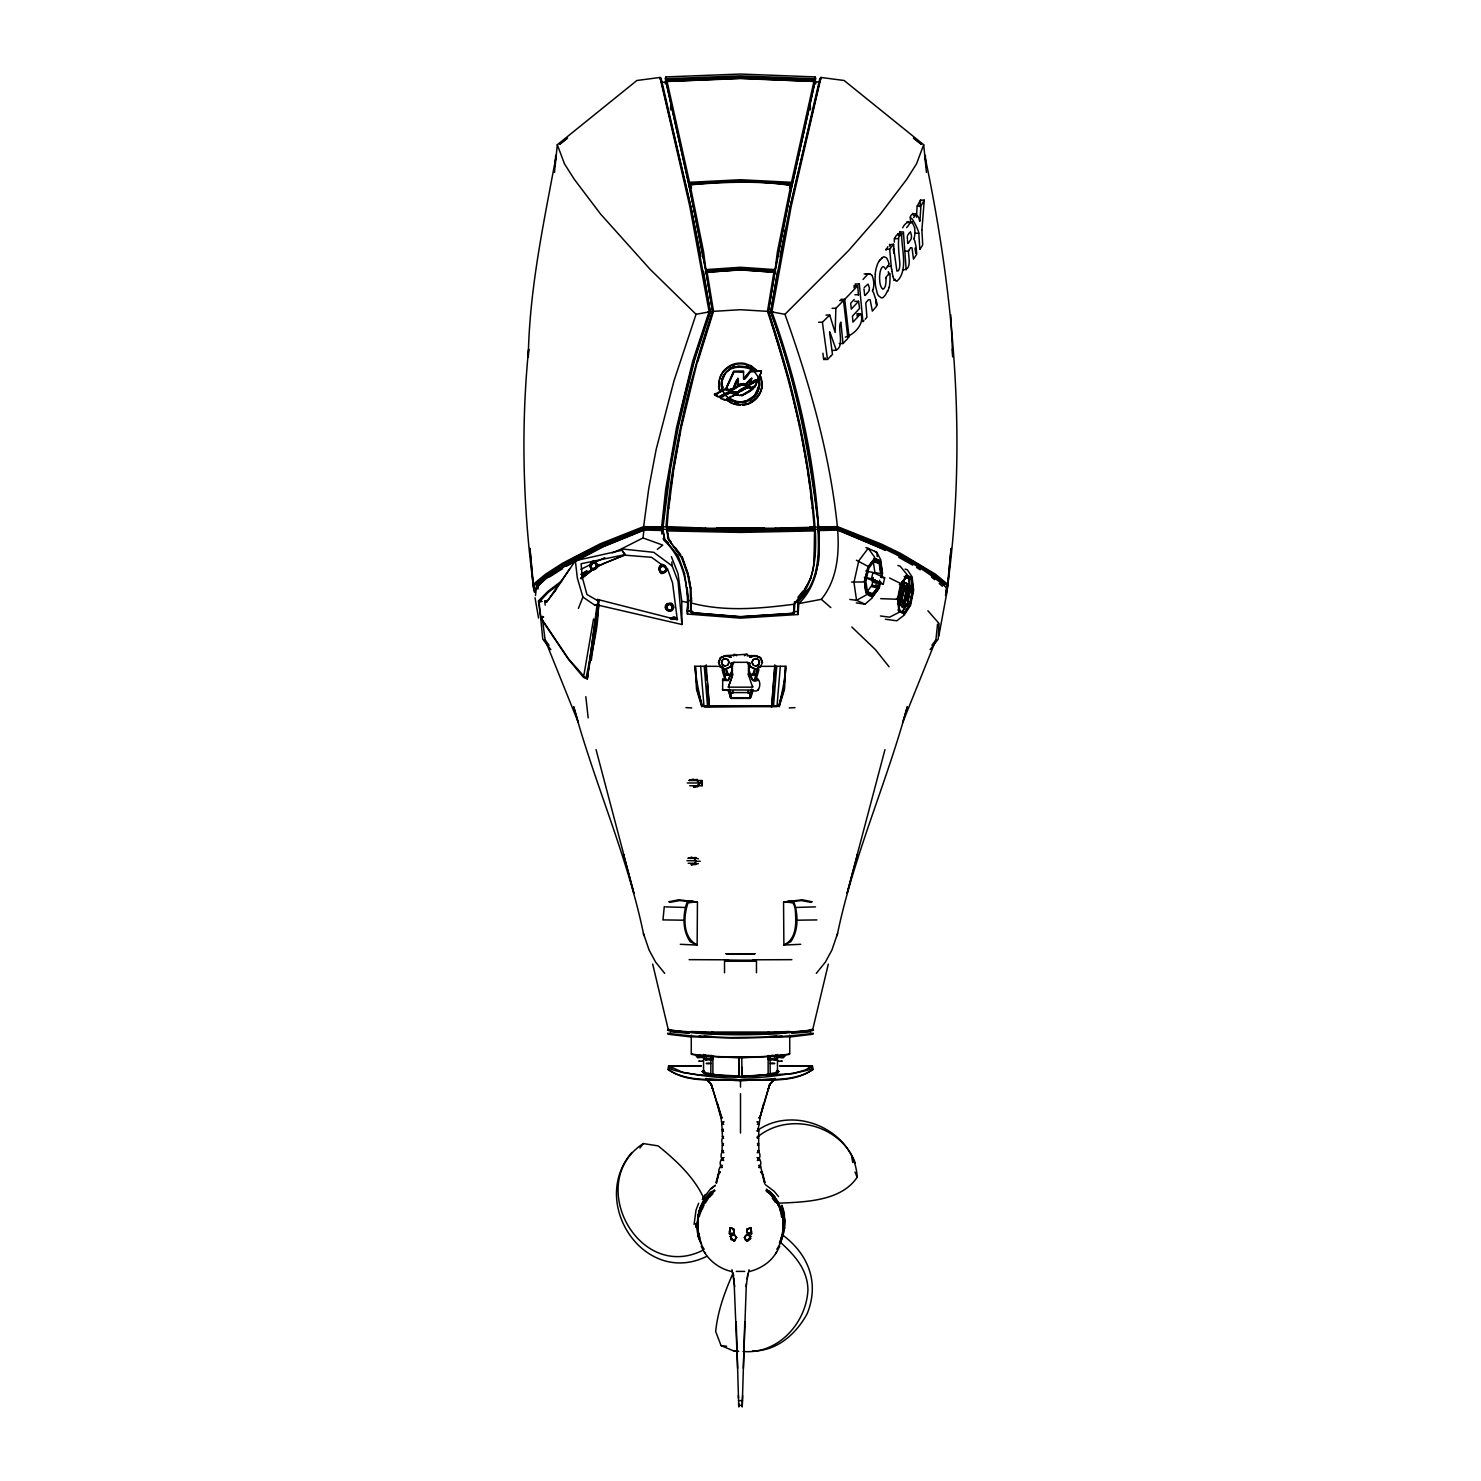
<?xml version="1.0" encoding="UTF-8"?>
<svg xmlns="http://www.w3.org/2000/svg" width="1481" height="1481" viewBox="0 0 1481 1481"><rect width="100%" height="100%" fill="white"/><g stroke="black" fill="none" stroke-linecap="round" stroke-linejoin="round"><path stroke-width="1.5" d="M663.284 524.052L662.97 530.864L664.839 539.325L678.168 555.949L684.518 573.314M748.479 675.725L748.701 662.785M751.737 688.98L749.941 692.59L749.904 698.403L731.114 698.403L728.004 690.479M750.96 691.812L749.904 698.403M691.59 597.898L690.683 612.116L690.35 589.419L687.684 574.795L681.519 557.448L667.746 538.418L667.153 528.698L740.5 530.235L814.698 528.661L814.254 560.947M741.648 1067.227L742.111 1076.465L793.279 1073.595L805.516 1069.93L812.421 1065.783L812.958 1069.43C792.391 1084.24 764.326 1078.575 740.5 1080.649C716.674 1078.575 688.609 1084.24 668.042 1069.43L668.597 1065.783L701.198 1065.709M742 1075.465L742.037 1071.041M748.497 666.58L748.516 662.599M742.037 1071.078L741.722 1057.582L762.086 1056.712M814.698 528.661L814.698 530.883C814.087 550.654 816.957 572.388 804.461 589.327M723.283 1144.072C721.247 1144.387 721.34 1136.89 723.357 1138.223M817.901 524.015C820.548 551.395 820.326 582.829 798.814 603.582L798.074 614.504L740.5 618.132L687.351 614.06C688.795 587.92 684.259 558.948 664.117 540.509C663.544 525.625 662.544 526.588 645.383 528.736M726.208 679.205L722.709 679.205L722.672 680.186L728.374 680.316L732.484 670.264M748.664 675.577L752.663 687.165L728.337 687.165L732.521 675.725L731.281 663.192M815.716 83.843L814.957 76.901L740.5 74.05L666.043 76.901L665.284 83.843M839.227 343.518L843.004 343.518L847.91 338.353L843.504 300.55L835.876 308.307L835.136 332.503L829.73 315.064L825.954 315.064M598.009 566.001C589.216 549.877 586.717 580.904 598.009 566.001L625.408 554.542L621.853 550.284L575.35 560.725L577.312 577.886L582.903 597.065L578.423 608.395M903.206 591.548L904.854 586.198L906.168 585.736L906.946 590.178L904.854 600.305L902.577 603.193L901.799 598.768L903.299 591.548M819.845 79.863L820.955 77.456L844.114 80.492L923.681 144.731L926.44 172.388M901.522 601.434L903.595 602.397L904.65 600.12L906.761 590.141L905.743 585.791M906.113 593.011L906.687 587.402L905.669 586.124M645.716 528.032L645.827 529.476L603.6 546.6L566.316 566.242M670.56 109.798L670.671 105.595M744.776 1321.959L742.203 1406.95L742.61 1395.602M757.661 1137.019L758.642 1136.76L758.827 1130.836L757.809 1131.095M723.08 1151.089L722.062 1150.83L722.247 1145.035L723.246 1145.294M743.369 1368.333L746.331 1283.749M814.92 78.53L814.957 76.901L815.087 83.325L815.476 81.825L820.233 82.103M820.9 79.085L820.955 77.456L791.206 206.322L771.897 311.751C796.685 379.932 814.513 458.684 818.512 526.718C809.829 454.167 796.149 381.043 770.675 312.047L785.411 229.425M732.355 669.208L728.208 680.538L722.524 680.371M748.22 693.33L747.979 690.627M766.658 1190.761C780.746 1201.461 786.929 1220.973 781.561 1237.82M748.664 668.653L749.923 663.007M886.027 278.206L886.045 278.076A11.441 4.462 85.4 0 0 886.008 278.983L886.027 279.428A13.699 5.239 85.5 0 1 886.008 280.835A14.44 5.591 85.3 0 1 885.471 285.555A7.886 3.073 85 0 1 884.86 287.166A10.811 4.239 84.9 0 1 884.176 288.203L883.935 288.443A6.276 2.444 84.9 0 1 882.954 288.739M708.122 1197.814L708.214 1195.796L705.956 1199.962M748.479 668.838L749.738 663.192M761.937 381.598C763.622 393.113 754.255 404.294 742.74 405.109M794.112 605.636L794.26 612.764L794.816 603.711C814.772 584.236 816.66 556.264 815.309 529.976L740.5 531.531L666.598 529.994L669.412 540.75L682.13 557.782L688.258 574.795L690.961 589.512L691.294 612.764L740.5 616.837L793.631 613.393L794.112 604.229L804.424 590.104L811.273 577.405M555.097 166.594L557.319 144.731L636.886 80.492L660.045 77.456L661.137 78.4L690.905 206.914L710.325 312.047L694.496 360.198L678.446 426.232L670.486 468.662L663.155 525.959L661.563 527.717L644.179 527.329C605.507 542.324 565.649 557.671 533.993 585.291L535.141 592.585M597.472 599.416L677.335 619.817L672.522 582.736L667.524 568.852L651.529 557.3L624.797 555.171L621.428 548.914L642.995 537.936L644.05 529.05L662.581 529.457M721.728 384.542L721.839 381.876M749.886 400.166L756.772 393.576L759.253 383.764M798.074 614.504L798.203 601.434L808.367 589.031M784.819 1228.434L784.319 1212.902L782.042 1205.423M597.565 599.472C600.601 626.148 590.234 652.603 587.309 678.964L583.458 677.317L568.482 659.36L540.676 618.114L538.473 600.916L547.989 591.308L562.151 580.571M668.394 610.857C660.082 607.821 672.041 597.713 673.688 607.136C672.726 615.652 660.619 608.635 667.339 603.47M670.523 610.857L673.633 607.303L671.578 603.47M719.063 381.598L719.063 386.708M762.049 383.764C762.437 392.928 755.865 401.592 747.127 404.165M691.831 900.966L695.385 901.873L687.962 902.947C683.407 916.35 682.334 937.417 697.144 945.063L697.44 902.133L678.89 899.763L668.746 901.799M721.321 384.301L721.432 381.839M759.549 386.226L759.66 383.764M921.941 229.648L924.255 200.157L920.479 200.157L920.053 206.822M785.171 678.057L784.486 689.313L779.173 706.789C781.116 694.293 785.726 680.205 785.115 666.58M694.071 1224.472L696.033 1210.088L698.643 1203.238M757.883 1129.892L759.253 1123.894L757.976 1124.19M913.833 238.478L913.888 239.589M554.56 172.388L555.69 155.301M784.763 680.649L785.67 668.172M916.443 217.207L917.109 206.137L920.886 206.137L919.96 220.891M597.176 603.952L587.309 678.964M776.933 1056.508L782.746 1056.138L777.284 1056.138M797.648 610.209L798.296 601.342L794.334 601.971M771.545 707.363L774.822 664.839M774.915 666.246L771.749 706.567M772.675 700.457L773.785 686.055M774.267 679.816L775.266 666.857M786.096 666.08L783.597 689.202L778.562 706.011L704.956 706.733L702.438 706.011L697.403 689.202L694.589 666.024M599.102 604.637L591.271 660.359M776.766 666.209L773.471 706.344M776.988 706.548L780.32 666.246M723.413 1158.105C719.84 1160.382 720.599 1149.571 723.857 1152.681M948.062 583.144L951.098 548.322L947.007 590.345C967.13 446.207 955.06 299.255 925.144 157.43M749.016 1269.772L747.183 1278.881M595.269 605.488L582.903 597.065M729.43 1233.858L730.04 1227.619L729.43 1233.858C740 1235.635 728.745 1224.509 732.021 1228.527L730.04 1227.619M662.951 920.127L664.284 906.557M749.497 1233.469L747.276 1233.025L746.905 1229.304L750.96 1227.619L751.57 1233.858L747.313 1232.951L746.85 1229.378L750.96 1227.619M668.672 508.779L673.633 470.069L681.223 427.824L697.644 360.327L712.657 311.825L706.159 272.282L740.5 269.69L774.841 272.282L768.435 311.399C791.946 381.08 809.107 453.13 814.957 526.57L814.032 527.847L740.5 529.402L666.987 527.847L666.876 524.311M729.43 1231.822L730.226 1227.73M668.597 507.465L666.987 527.847L666.783 525.237M837.117 935.64C853.075 857.166 886.416 783.782 907.316 706.715L902.577 722.784L935.899 639.977L937.547 624.112M751.57 1233.858L750.867 1227.73L746.85 1229.378M661.489 82.64L691.534 210.043L700.902 256.361M662.488 526.718L662.562 526.181C669.967 453.205 684.833 380.654 710.195 311.732L703.512 271.264M665.469 82.288L660.767 82.103M669.079 503.17L670.041 494.561M875.382 274.318L875.16 276.706A17.328 7.09 85.3 0 0 875.086 279.965L875.16 281.723A22.196 9.071 85.3 0 0 875.734 287.092L877.307 293.46A10.071 3.999 84.9 0 0 878.437 295.7L881.084 297.718A19.956 7.868 84.2 0 0 882.787 297.662M535.493 595.51L536.437 587.365C565.761 558.43 606.655 544.638 644.05 529.05M684.518 573.295L688.35 600.36L687.073 611.098L693.034 611.709M534.178 591.882L533.049 584.551L545.6 574.147L562.521 563.261L599.972 543.916L643.643 526.607L648.771 488.415L656.12 449.65L674.04 380.617L696.051 314.305L710.195 311.732M593.548 618.965L583.977 674.725M746.239 1286.6L747.775 1273.512M748.312 1239.634C754.236 1230.433 745.739 1247.224 744.517 1237.431C745.906 1232.266 754.366 1236.246 748.479 1239.782M687.351 614.06L688.35 600.379L687.184 587.976M813.421 1030.147L808.33 1032.016L791.78 1033.331M813.421 1033.275C766.751 1039.421 714.249 1039.421 667.579 1033.275M759.198 386.43A18.938 18.179 1.6 0 0 758.883 380.784L760.382 376.155L761.937 382.376M722.413 1165.51C718.637 1167.694 720.118 1156.772 723.191 1160.067M537.918 589.123L539.028 581.385M761.197 372.471L761.364 371.046L756.865 371.046M813.18 1029.887C766.658 1036.367 714.342 1036.367 667.82 1029.887M670.763 488.101L673.244 470.939M818.512 526.718L818.438 526.181C811.014 453.205 796.204 380.654 770.805 311.732L777.488 271.264M757.494 1122.431L759.346 1122.691L760.197 1116.952L759.068 1117.766M947.248 590.53L938.769 636.312M722.08 1167.454L721.006 1166.917L722.08 1167.454C719.137 1164.103 717.359 1175.211 720.099 1172.619M663.155 525.959L661.563 527.717L665.71 489.063L676.576 427.417L692.645 361.383L709.103 311.751L689.794 206.322L660.045 77.456L660.1 79.085M733.114 395.834L726.819 399.5L731.725 402.647M946.822 591.882L947.951 584.551L935.4 574.147L900.522 553.376L881.047 543.916L837.376 526.607L819.715 527.125M791.002 184.496L791.428 188.068L774.544 274.041L777.377 252.011L790.854 185.144C759.068 180.423 722.21 181.126 689.054 184.884L706.4 273.707M945.859 592.585L947.007 585.291C915.351 557.671 875.493 542.324 836.821 527.329L819.437 527.717L817.845 525.959M673.559 468.792L680.334 430.582M789.706 186.699L791.706 186.884L815.031 81.474L740.5 78.178L665.969 81.474L689.294 186.884L691.294 186.699M799.833 426.38L789.003 380.339L768.361 311.825L774.841 272.282L740.5 269.931L706.159 272.282M719.063 382.376C719.47 372.323 728.393 364.011 738.241 363.178A21.53 20.623 0 0 1 744.98 363.511L751.274 365.844L756.81 370.306M759.142 385.634L754.421 395.797L746.276 400.87A18.79 18.179 1 0 1 740.481 401.777A18.79 18.161 -0.8 0 1 734.706 400.87L729.17 398.167L730.096 397.63M721.432 382.376L722.265 378.081M759.235 388.115L759.549 385.689M697.607 1219.159L698.366 1214.698M945.507 595.51L946.766 587.957C915.314 560.151 875.567 544.286 836.969 529.05L818.567 529.439M721.839 382.672L722.154 380.006M836.969 529.05L837.654 530.087C839.449 554.005 837.098 580.089 821.326 599.324L798.814 603.582L798.203 601.453C819.234 583.31 819.178 554.135 817.956 528.624L835.617 528.736M560.17 583.218L548.026 592.585L539.065 602.212L540.843 617.651L568.5 658.86L585.847 678.317C592.196 652.695 593.215 625.223 599.472 600.101M773.934 271.967L767.491 311.343C788.855 375.471 805.831 441.357 812.329 508.779M555.875 157.43C543.62 223.427 529.346 289.536 528.291 356.94L528.643 349.072C520.664 429.36 523.089 510.464 533.993 590.345L529.92 548.322L532.938 583.144M780.098 256.361L790.114 206.914L819.863 78.4M898.004 604.452L902.799 606.321L907.279 584.569L902.447 581.589L898.134 601.49M755.458 679.983L758.031 667.005M899.282 602.193L902.54 602.73L902.04 598.805L904.965 586.124M906.631 590.123L905.391 596.158M898.264 599.139L901.355 584.106M904.743 605.766C893.765 607.08 904.817 589.012 904.113 582.625C915.147 582.57 904.835 604.859 902.799 606.321M903.521 591.678L905.039 586.624L906.761 587.494L903.429 586.865M905.539 600.953L908.871 584.828L902.447 581.589M897.819 609.95L904.354 612.745L909.741 604.544L912.629 590.53M596.843 566.168C584.329 577.146 595.732 551.247 596.065 567.945M668.227 610.116L666.58 606.414L669.449 604.304M905.502 596.232L903.632 602.693L899.208 602.508M899.004 610.672L902.133 612.264L907.483 604.1L910.352 590.197L909.056 578.682L905.928 577.09M903.891 613.652L909.575 605.007L912.481 590.549L911.185 579.034L906.594 576.553L901.189 584.754L899.374 584.514M903.317 613.56L904.465 613.745L910.13 605.1L913.185 590.345L911.796 578.127L905.687 575.406M659.86 568.926C660.415 563.669 668.597 567.297 665.062 571.24M668.82 604.452C674.503 603.285 672.467 613.078 667.69 609.783M691.294 612.764L691.775 610.875M791.706 186.884L815.031 81.474L740.5 78.549L665.969 81.474L688.795 183.7L740.5 181.052L792.205 183.7L791.483 182.311L814.032 81.066M590.845 565.612L592.604 563.187L595.584 563.483M666.469 607.062L667.228 605.359M672.467 607.617L671.689 609.357M871.902 586.717L878.936 587.994L872.531 596.547L866.404 593.881L864.626 581.626L867.903 566.908L874.882 558.207M879.621 580.219L878.196 586.68L872.55 594.196L867.477 591.9L865.811 581.052L868.81 568.241L874.438 560.725L879.51 563.021L881.065 573.758L874.864 572.444L873.327 561.873L879.177 563.206L880.695 573.776M872.92 572.499L884.675 577.794L883.268 584.069L871.513 578.775L872.92 572.499L865.793 570.963M883.268 584.069L872.328 581.774L873.253 577.59M875.882 585.143L876.845 580.83M872.975 580.904L872.031 585.143L866.496 592.53C873.623 597.491 877.752 587.827 878.825 582.255M878.622 587.92L880.343 581.681M880.954 577.405L882.232 573.258L880.455 561.003M868.384 566.871C867.163 575.387 859.184 594.288 872.716 596.824L879.214 588.161L880.64 581.774M874.493 582.755L875.215 579.626M881.584 577.516L882.546 573.258L880.751 560.836L873.994 558.281M875.29 545.693L835.303 528.661M681.167 426.38L686.203 404.257M789.484 210.043L819.511 82.64M812.828 1029.128L828.305 964.131M815.827 78.03L815.346 80.085L740.5 77.179L665.654 80.085L665.173 78.03M699.384 1216.234L701.031 1209.181M700.532 1212.791L701.346 1209.292M783.06 1236.024L784.986 1220.64L781.801 1205.515M815.05 576.498L818.715 560.873L818.937 527.069L810.237 527.236M587.55 675.799L587.772 672.633M686.703 402.054L691.997 380.339M718.581 1173.933L716.323 1183.208L718.803 1173.822M889.137 287.295L887.73 291.479M884.972 749.59L857.203 854.667M760.068 1117.47L767.658 1091.053M760.271 1116.248L763.456 1103.974M759.975 1117.229L769.768 1084.425L774.6 1079.094M668.375 1029.128L668.172 1029.906C715.73 1035.034 765.103 1035.052 812.643 1030.054L812.44 1029.276M716.101 1182.19L718.618 1172.896M722.154 380.802L725.32 373.175M668.56 1029.276L674.392 1031.609L687.758 1032.461M759.235 387.578L757.087 393.502L750.071 399.685M757.772 667.82L754.255 680.279M755.273 679.538L758.05 669.634M756.088 679.742L758.92 669.634M719.396 380.247C721.266 371.453 729.374 364.752 738.241 363.974A21.53 20.623 0 0 1 744.98 364.307L751.274 366.622L756.772 371.009M752.274 690.053L750.034 697.718L745.924 697.736L730.985 697.718L728.726 690.053M752.996 690.479L750.923 697.625M753.996 674.17L755.217 669.93M752.644 675.317L754.366 669.505M696.755 688.369L701.901 705.845L704.863 706.659L776.137 706.659L779.099 705.845L784.264 688.369M697.718 361.827L713.509 311.343L707.085 271.967M734.095 1229.304L733.724 1233.025L731.503 1233.469M667.024 569.315C658.249 552.95 655.75 584.31 667.024 569.315C665.413 577.09 654.435 570.37 660.73 565.335M698.736 1212.458L700.809 1206.015M774.304 1079.371L769.898 1084.148L767.75 1090.794L769.768 1084.425L774.822 1078.372L769.398 1084.925L774.285 1079.445M767.824 1090.497L770.009 1083.851L775.192 1078.557M751.645 377.914L749.719 383.338M781.079 1238.838L782.412 1234.839C808.108 1253.889 819.845 1282.379 807.182 1313.684C796.204 1334.011 776.747 1351.209 752.57 1351.024M782.412 1234.839L780.043 1241.93C794.223 1254.833 807.719 1269.328 807.923 1290.007C806.275 1323.329 777.692 1354.634 743.018 1351.468M837.58 933.437L831.933 950.006L825.417 962.058L816.29 973.369M745.48 384.69C743.203 382.95 739.389 385.338 738.149 385.06C740.259 364.937 727.356 404.443 738.001 379.895M749.571 383.653L751.756 378.692M923.681 144.731L916.535 163.836L906.742 179.294L880.325 214.171L848.594 250.585L784.949 314.305L770.805 311.732M751.126 693.886L752.515 690.053M721.95 1117.766L717.563 1103.974L720.71 1116.1M761.419 371.083L750.423 371.879M734.039 387.874L729.948 389.688A7.775 7.775 0 0 1 729.318 389.707L727.782 389.299M542.194 616.263L540.861 619.78L542.787 639.144L550.858 649.641M542.546 619.928L545.101 639.977L578.423 722.784L573.702 706.715C594.547 783.801 628 857.166 643.883 935.64M753.403 664.839L752.126 662.414L753.126 659.823L755.643 658.693L758.235 659.693C761.123 661.322 756.476 668.579 759.623 662.211L758.42 659.508L755.643 658.434L752.94 659.637L751.885 662.414L753.089 665.117L755.847 666.172L758.55 664.969M747.313 1232.951L751.459 1233.766M761.308 372.305L757.883 379.08M758.716 389.447L754.421 396.575L748.294 400.573A19.197 18.364 -0.6 0 1 742.499 402.054L738.482 402.054A19.197 18.346 0.8 0 1 732.688 400.555L727.652 397.426M722.654 378.988C727.763 362.993 745.591 366.381 756.735 371.231M743.925 379.173C759.92 356.847 742.87 385.578 743.666 377.933M757.624 391.854L758.328 390.095M744.48 655.75L744.869 654.769M722.265 378.618L723.894 374.563M737.057 379.765L733.447 387.744M779.413 1243.022L780.857 1239.56M731.207 657.12L725.246 655.824L720.469 657.768L718.526 662.488L720.469 657.583L725.19 655.639L746.942 654.269L748.164 655.639L747.183 655.935M748.164 655.639L755.81 655.639L760.531 657.583L762.493 662.303L760.401 667.079L755.81 669.153L751.089 667.209L747.072 662.322L733.947 662.303L729.911 667.024M755.717 385.375L757.624 380.025L755.143 386.652M755.736 384.616L753.144 386.967M671.874 1065.709L671.652 1068.727M757.587 380.765L755.254 381.728M751.274 383.283L748.608 384.56A5.794 5.535 -0.4 0 1 747.516 384.838L745.739 384.819L751.626 378.655M702.438 1205.849L703.864 1202.516M904.558 600.138L903.317 602.36M734.632 1076.428L738.889 1076.465L739 1075.428M702.05 1209.718L704.178 1204.775M779.987 1243.207L782.801 1235.932M733.169 1272.975C724.801 1291.617 717.674 1311.092 715.675 1331.567L721.062 1345.581L734.354 1351.227L738.686 1351.338M665.728 570.092C664.58 574.295 657.971 571.388 660.23 567.741A3.018 2.981 -17.9 0 1 661.6 566.427L663.488 566.297M761.16 372.694L758.013 379.691M751.904 381.82L749.442 384.079L752.737 381.45M725.153 666.172L722.45 664.969L721.395 662.211L722.598 659.508L725.357 658.434L728.06 659.637L729.115 662.414L727.912 665.117L725.172 665.932L722.635 664.802L721.636 662.211L722.765 659.693L725.357 658.693L727.874 659.823L728.874 662.414L727.745 664.95M908.76 250.474L910.741 247.549L912.037 247.938L913.481 259.138L916.72 254.214L916.221 248.105M748.794 1271.642C760.068 1269.069 771.027 1262.256 776.599 1251.889M727.319 389.244L726.116 388.133L733.632 371.157L743.499 371.028L743.61 378.562M813.476 526.792C816.105 524.07 813.81 530.124 810.07 526.884M919.738 221.354C919.146 215.708 913.018 209.617 910.019 217.429M872.79 289.813L872.642 290.109A3.203 1.296 85.3 0 0 872.494 290.461L872.624 291.683M666.987 81.066L689.517 182.311L689.294 186.884M689.998 184.496L703.623 252.011L706.474 274.041M744.443 1237.468L746.72 1234.58L750.848 1236.246M722.987 376.803L726.245 371.99L731.114 368.177M756.772 1130.929C794.279 1103.604 855.055 1130.54 857.166 1177.228C841.245 1201.258 805.238 1201.98 778.876 1203.183L771.268 1193.168L766.362 1189.132M746.239 1235.654L746.794 1234.654M775.822 1253.592L779.746 1246.243M920.479 200.157L917.276 205.859M924.255 200.157L921.238 205.526M726.245 388.596L727.319 388.466M666.08 78.53L666.043 76.901L665.913 83.325L665.524 81.825M691.183 864.774L694.404 863.941L695.922 861.387L694.793 858.795L691.442 857.314L688.091 858.128M695.811 864.552L691.331 864.626L694.496 863.793L695.922 861.387L700.272 861.239M699.791 1238.505C695.515 1225.602 697.218 1210.995 704.308 1199.388C694.904 1177.858 676.243 1160.456 658.082 1145.868L643.272 1143.573C584.847 1181.486 637.848 1282.157 702.216 1250.593M553.987 592.252L575.35 560.725M631.869 1152.477C588.383 1202.757 644.513 1287.156 706.752 1256.351M922.7 244.92L921.904 230.092M922.145 245.809L919.942 249.363M732.299 662.785L732.355 675.577L728.337 687.165M916.461 213.338L913.74 217.503M907.52 235.516L909.056 233.35A42.116 13.755 88.6 0 1 909.408 232.739L910.334 232.128M703.142 1197.759L705.271 1194.482M702.309 1199.517L710.602 1188.799L715.286 1185.281M704.863 1201.017L710.288 1193.816M705.16 1203.257L708.103 1198.758M901.133 584.81L906.483 576.646L911.185 579.034L909.056 578.682M902.114 607.617L904.391 604.155M901.966 612.023L907.261 603.97L910.093 590.216L908.816 578.83L904.15 576.479M909.593 241.31L910.315 240.218A11.533 3.943 85.8 0 0 911.481 237.997M909.427 241.588L908.223 243.328M732.521 1239.782C727.227 1230.563 733.447 1244.818 735.354 1239.19M736.557 1237.468L735.594 1236.709L736.557 1237.468L734.15 1241.059L736.575 1237.376L734.28 1234.58L734.817 1235.598L734.206 1234.58L730.152 1236.246M694.404 863.941L698.384 863.682M741.296 395.705C741.463 395.908 752.255 390.854 753.588 387.929M888.063 265.969L885.879 268.801A6.202 2.407 85.4 0 1 885.453 269.209L885.434 269.172M902.41 269.783C912.389 270.412 908.39 257.49 908.501 251.159A5.387 1.796 86.9 0 1 908.76 250.511M902.707 227.778C905.502 221.15 914.295 219.299 906.594 227.63M900.004 231.48C897.042 241.551 899.134 252.973 899.837 264.044A6.387 2.277 86.1 0 1 899.8 265.728L899.763 266.117A7.757 2.814 85.6 0 1 896.801 270.893M897.245 280.612L898.023 280.057A29.935 11.033 84.2 0 0 899.06 279.02C907.816 266.821 901.207 248.049 901.744 233.628C897.319 232.276 893.358 238.163 894.413 242.106M901.744 233.628L899.856 236.127M753.533 388.688L752.441 388.633M874.66 558.411L868.218 567.112L864.293 581.57M871.865 596.436L878.77 587.827M880.455 259.823L881.639 258.36M931.919 645.253L935.899 639.977M569.519 569.167L546.47 602.304L555.782 590.03M639.922 1147.997L643.272 1143.573M904.039 581.848L899.263 604.007L904.373 606.599M904.41 582.237L902.17 581.977M930.142 649.641L938.214 639.144L939.047 623.464L927.884 610.746M894.006 250.03L893.58 244.254L889.322 244.865M893.58 244.254L889.674 249.16L891.506 269.357M688.961 780.339L692.904 779.302L697.162 780.394L699.569 783.264L697.329 786.078L699.569 783.264L702.42 783.245M887.86 246.716L885.99 250.252M864.238 287.499L868.051 284.093L869.421 287.888A7.442 3.073 85.2 0 1 869.199 289.573M535.807 588.494L545.952 578.256L562.873 567.39L600.194 547.674L643.365 530.013L662.359 530.494M797.907 597.232L803.146 590.9M866.811 293.571L865.219 295.422M866.922 293.423L867.959 292.201A11.774 4.961 84 0 0 869.366 289.924M755.995 395.112L750.071 400.222L738.482 402.591M733.947 662.322L729.911 667.209L725.19 669.153L720.469 667.209L718.526 662.303M874.734 308.363L876.585 306.197L875.863 300.31M874.216 308.974L872.346 311.121L870.162 299.773L868.569 299.588L866.144 302.365A5.535 2.314 85.2 0 0 865.774 303.142L866.94 317.267L865.2 319.23M766.751 1191.668L767.621 1190.65M594.899 569.407C605.507 562.65 583.495 558.596 591.734 569.5M543.323 616.688L541.065 619.243L543.323 616.725L540.676 618.114M867.088 274.948L868.421 273.855A14.384 5.924 86.2 0 1 869.699 273.929L869.958 274.022M866.533 275.559L863.034 279.446M750.349 379.173L745.646 384.005M750.349 379.951L746.091 384.727L744.388 384.412M863.941 320.637L862.923 321.766L859.276 283.574M743.925 378.396L750.423 371.046M860.368 314.12L852.963 322.118L852.445 316.119L859.572 308.437L858.554 301.328L854.778 301.328M711.38 1193.242C698.31 1205.164 693.904 1225.139 700.754 1241.448M858.924 283.963L855.148 283.963M858.425 294.978L857.721 285.648L853.945 285.648M858.554 301.328L851.26 309.14L850.686 303.235L854.241 299.477M856.721 286.74L852.001 291.757M660.619 565.612L664.95 565.483L667.024 568.982M709.325 1197.444L712.99 1193.519M769.898 1084.148L774.582 1079.168M738.13 385.504L738.056 384.19M845.318 337.113C853.704 335.095 865.256 323.673 860.683 313.75L856.907 313.75M851.316 292.479L850.298 293.553M776.896 1070.485L779.006 1071.615L776.174 1072.429L777.803 1072.651L776.118 1073.595L766.566 1074.762M849.613 294.256L844.725 299.329L840.949 299.329M749.96 657.286L753.144 656.139M749.793 657.12L755.754 655.824L760.531 657.768L762.493 662.322M832.6 350.405C846.743 351.33 836.635 327.505 840.875 322.118L843.004 343.518M758.476 688.943L758.328 690.09M830.952 355.958L827.49 359.457L823.714 359.457L822.899 353.2M831.248 355.662L832.452 354.422L829.564 332.207M825.232 357.921L823.714 359.457M701.901 705.845L779.099 705.845M829.73 315.064L822.399 322.247L818.641 322.247M714.434 1074.762L704.882 1073.595L703.197 1072.651L704.9 1072.244L701.994 1071.615L703.771 1070.819M722.709 679.205L722.635 689.942L753.144 690.053M726.542 371.712L729.467 369.195M730.3 1236.246L734.206 1234.654M734.428 1076.354L712.509 1074.947L714.12 1074.577M545.008 601.638L546.285 600.527M856.259 602.897L865.052 604.155L872.42 597.732M812.958 1069.43C791.965 1083.426 764.4 1078.205 740.5 1080.13C716.6 1078.205 689.054 1083.426 668.042 1069.43M742.499 402.591L734.669 401.703L729.244 398.944L726.819 400.259L733.836 404.202L744.962 404.739M668.597 1065.783L682.982 1072.522L698.921 1074.854L738.019 1076.409L768.491 1074.947L741.592 1076.15M747.35 1241.356L750.923 1238.431M585.847 678.317L587.938 676.632M727.115 400.018L731.744 403.406M745.332 1236.654L744.443 1237.376L745.739 1239.245M581.089 578.904L593.066 569.445M581.959 578.071L592.344 569.907M595.806 567.186L599.268 564.465M581.866 574.832L587.013 570.814M580.459 578.219L585.643 574.165M889.433 273.189L886.712 276.429A6.183 2.388 85.4 0 0 885.916 277.799M904.447 614.948L896.783 620.798L885.397 619.243M692.034 1053.491L691.275 1054.065C723.598 1058.23 757.402 1058.23 789.725 1054.065L788.984 1053.491M692.368 1053.824L691.608 1054.398C723.709 1058.526 757.291 1058.545 789.392 1054.398L788.633 1053.824M657.379 549.303L662.748 545.119L642.995 537.936M710.787 1188.984L715.453 1185.485M893.765 280.427L894.246 280.057A29.935 11.033 84.2 0 0 895.079 279.261M756.995 1137.445C788.17 1110.991 841.097 1124.468 855.296 1163.103M720.414 391.891L721.154 391.41A21.586 15.051 -41.2 0 1 721.969 390.891L724.505 389.836M739.223 391.188L746.572 387.207A4.647 3.906 -3.9 0 1 747.387 387.115L749.423 387.226L748.479 387.115M741.851 388.762L738.76 390.725M741.851 389.54L740.315 390.521M747.646 391.65L745.665 392.909M549.488 577.016L562.576 568.648M778.673 1071.281L776.174 1072.04M714.823 394.816L716.804 394.02A20.79 10.256 -23.7 0 0 717.748 393.502L722.617 390.466M737.057 387.244L733.836 389.262A15.402 13.273 -14 0 1 732.817 389.799L732.521 389.929M731.003 396.279L729.244 397.389M739.945 390.762L736.835 392.428A4.758 4.739 -90 0 1 736.187 392.595L728.411 392.446M741.574 390.965L746.165 388.226M746.461 393.187L744.999 394.113M752.385 382.394L755.699 380.524A10.719 10.237 -45 0 1 756.291 380.247L757.587 379.895L749.793 383.968M745.313 393.131L742.777 394.538M737.075 387.281L740.222 385.412M753.07 381.246L754.255 380.524A23.104 20.475 -45 0 1 755.014 380.099L755.477 379.858M738.741 385.245L732.503 389.114M725.449 394.02L726.375 393.465L718.396 396.76M735.983 387.929L735.039 388.522M752.422 382.413L750.052 383.801M748.701 390.984L751.57 389.207M748.701 391.762L751.57 389.984M729.226 368.88L730.911 367.825M741.555 390.928L735.835 393.502M581.811 575.091L603.637 563.502L624.797 555.171M723.469 394.501L725.468 393.261M751.404 383.005L753.959 381.432M742.351 389.188L744.091 388.152M720.969 398.648L720.081 397.13L730.54 392.798A5.109 5.109 0 0 1 731.225 392.743L733.151 393.076M725.949 394.946L726.893 394.372M723.506 1122.431L721.654 1122.691L720.969 1117.229M741.74 384.912L742.203 384.856A6.887 6.887 0 0 1 742.925 384.875L745.461 385.504A5.628 5.221 2.6 0 0 746.498 385.671L747.165 385.671A5.128 4.887 -0.7 0 0 748.238 385.504L754.477 382.117A24.307 21.345 -45 0 1 755.236 381.691M742.851 388.133L744.48 387.207M738.482 385.597L741.981 384.153A3.721 1.666 0 0 1 742.536 384.116L743.314 384.208M726.393 392.706L730.466 391.188A6.387 6.387 0 0 1 731.262 391.188L732.336 391.336M753.922 382.45L750.275 384.616M760.216 1166.861L758.92 1167.454L760.716 1166.732L762.197 1173.156L760.901 1172.619M723.209 394.649L720.636 395.89M727.56 392.798L726.708 393.261M728.522 398.593L726.523 399.518M671.226 609.783L668.801 610.265M738.704 1076.446L739.278 1057.582L718.933 1056.712M723.802 396.223L723.209 396.556A23.529 21.141 -45 0 1 722.432 396.964L721.95 397.167M728.874 397.611L726.542 398.759M580.811 574.35L586.513 571.074M757.828 1160.067C760.882 1156.772 762.419 1167.657 758.587 1165.51M727.319 394.131L728.374 393.539M664.617 571.629L661.081 571.629M754.218 381.265L754.736 380.969A18.661 17.198 -45 0 1 755.458 380.598L755.68 380.506M732.484 396.149L733.687 395.557M866.255 594.955L856.555 600.323L849.835 599.435M717.73 393.465L715.971 394.372M732.503 395.39L732.817 395.205A9.904 9.682 -63.4 0 1 733.669 394.761L736.835 394.224M670.227 618.54L675.021 617.022M739.278 385.949L742.925 384.912M733.817 389.225L732.225 390.04M745.091 388.8L747.442 387.929M754.718 387.189L748.831 387.133M793.853 610.228L793.631 613.393M729.078 399.037L731.114 400.111M732.725 388.874L729.485 389.651M738.815 391.743L747.886 387.115M739.093 392.409L738.112 392.891M899.152 612.264L889.637 617.188L880.436 615.966M758.92 1167.454L759.994 1166.917M759.568 1167.306L760.716 1166.732M580.978 569.296L590.882 564.372M594.844 562.41L604.84 557.671M757.291 1160.493L759.66 1159.345M730.911 368.362L738.482 365.992L746.405 366.788M749.256 402.647L756.513 397.593L760.179 392.169A21.734 20.827 -3.5 0 0 761.919 385.912M743.295 395.094L741.851 395.594M757.161 1152.681C760.419 1149.571 761.16 1160.382 757.606 1158.105M744.795 387.8L746.294 387.281M733.391 395.668L735.89 394.983A11.904 11.904 0 0 1 736.575 394.964M733.132 662.507L732.799 662.673M749.83 384.838L748.608 385.338A5.794 5.535 -0.4 0 1 747.516 385.615L745.461 385.449M755.847 665.987L758.383 664.858M704.104 1070.485L702.327 1071.281L704.826 1072.04M733.947 662.488L729.818 667.061L725.19 668.986L720.469 667.024M718.211 396.741L714.527 394.076M714.453 394.89L715.304 395.557M738.112 392.095L729.948 392.021A6.59 6.572 -90 0 0 729.189 392.169L720.34 397.019M612.264 552.913L620.428 549.395M739.722 383.968L744.147 383.579M757.791 1152.533L759.013 1152.033M754.458 387.337L752.903 387.763M721.321 397.463L720.34 397.834M713.324 1058.489L703.734 1058.582L703.734 1055.823L713.268 1055.823L710.843 1055.361M767.695 1058.489C770.638 1059.433 781.413 1059.415 775.563 1055.601M782.375 1056.323L784.8 1056.138M721.654 1122.691L724.061 1121.765M777.21 1058.6L775.044 1058.563M784.763 1056.286L782.579 1056.249M714.453 394.187L715.545 394.612M723.024 1124.19L721.765 1123.894L722.136 1129.633L723.357 1129.188M698.421 1056.249L696.255 1056.286L704.086 1056.508M899.745 603.841L897.671 603.748M812.254 901.799L802.11 899.763L783.56 902.133L783.875 945.063C797.907 938.362 796.075 920.423 795.075 907.483L815.476 906.872M757.513 1145.442L758.753 1145.035L758.938 1150.83L757.939 1151.089M703.79 1055.805L705.511 1055.657M723.191 1131.095L722.191 1130.836L722.358 1136.76L723.598 1136.353M757.402 1138.371L758.642 1137.963L758.735 1143.832L757.735 1144.072M725.301 656.009L720.618 657.916L718.711 662.488L720.618 667.079M713.324 1058.619L711.546 1058.767M742.462 394.668L740.296 394.909M731.947 390.095L725.986 389.725A6.924 6.924 0 0 0 725.431 389.707M745.739 386.652L746.572 386.43A5.202 4.147 -4.3 0 1 747.387 386.337L750.201 386.745M905.946 586.161L901.633 585.958M906.02 585.847L901.577 585.661M907.02 587.161L903.577 586.661M722.265 1143.832L723.524 1143.48M757.569 1131.188L758.827 1130.836M697.514 779.432L689.128 780.468L701.864 780.524M693.497 786.966L697.551 785.8L693.719 786.837L697.792 786.837M722.062 1150.83L723.32 1150.496M539.065 602.212L541.898 601.471M746.405 401.795L742.444 402.425M747.146 403.424L742.74 404.332M789.169 900.966L785.615 901.873L793.038 902.947L795.075 907.483M670.726 1032.868L667.95 1034.201L689.48 1036.793L730.818 1037.589L791.539 1036.793L813.05 1034.201L810.274 1032.868M757.754 1145.294L758.753 1145.035M690.239 901.374L687.054 902.17C682.741 914.592 682.334 930.568 690.257 941.768L697.144 945.063L680.297 944.304M759.253 1123.894L757.328 1124.357M758.642 1137.963L757.643 1138.223M695.959 857.499L688.258 858.258L695.422 858.369M540.843 617.651L543.62 616.985M724.024 1157.568L721.488 1158.142M714.805 394.002L716.785 393.206A20.79 10.256 -23.7 0 0 717.73 392.687L725.153 388.948M667.339 603.637L671.559 603.637M729.633 1233.766L731.633 1233.377M741.148 384.208L741.981 384.116A8.238 8.238 0 0 1 742.721 384.153L743.11 384.19M768.843 1055.564L767.732 1055.823L777.266 1055.823M669.875 902.355L679.52 900.596L697.44 902.133L692.627 901.818M736.205 391.836L733.724 391.706M625.297 554.579L581.089 563.743L582.348 577.479L586.939 594.492L596.991 600.268L599.305 600.175M720.488 1165.547L721.765 1165.325M726.542 399.537A6.183 6.128 -51.3 0 1 725.857 399.722L720.84 398.537M725.838 399.703L724.69 399.796M744.887 654.75L746.942 654.287M766.325 1074.41L777.469 1072.318L777.469 1054.435M730.892 389.577L729.948 389.651M705.437 1058.748L703.79 1058.6M769.454 1058.767L767.695 1058.619M774.637 1058.656L774.841 1055.879M770.046 1055.879L770.194 1074.354M735.391 395.038L738.019 395.112M794.112 604.229C760.179 608.58 725.412 611.875 691.868 603.174M594.492 568.815L592.067 568.315L590.845 566.223M758.772 1117.822L760.068 1117.674M772.36 1078.946L758.328 1080.038M744.684 1271.401L736.316 1271.401M712.657 311.825L707.677 312.047M706.659 269.579L740.5 267.265L774.341 269.579M689.517 182.311L740.5 179.738L791.483 182.311M664.099 919.923L682.945 920.182M703.734 1056.138L698.625 1056.323M793.224 611.857L797.574 611.468M727.43 674.299L725.394 674.466L731.096 674.707M689.572 188.068L691.553 187.902M755.606 674.466L748.072 674.17M728.023 960.04L726.097 960.188L754.903 960.188L752.996 960.04M727.689 960.391L724.894 960.558L748.312 960.854M726.671 960.743L724.524 960.928L756.476 960.928L754.347 960.743M753.311 960.725L756.106 960.558L754.014 960.391M706.159 1058.434L710.899 1058.434M770.101 1058.434L774.841 1058.434M795.038 707.622L789.262 707.937M713.509 311.343L740.5 309.714L767.491 311.343M793.538 613.245L740.5 616.633L691.386 612.634M782.024 1036.034L768.435 1036.904M752.441 388.67L748.127 387.929A14.791 14.791 0 0 0 747.646 387.911L747.442 387.966A4.073 4.073 0 0 0 746.831 388.059M758.476 680.371L752.811 680.501L748.664 669.208M788.373 901.818L783.56 902.133L801.48 900.596L811.144 902.355M666.431 78.715L740.5 75.864L814.569 78.715M768.824 1036.478L776.822 1036.034M758.42 1056.675L746.905 1057.156M864.626 581.626L866.848 594.196M769.213 1059.174L776.266 1059.193M800.703 944.304L783.875 945.063L790.743 941.768C798.666 930.568 798.278 914.592 793.946 902.17L790.761 901.374M776.266 1059.804L768.713 1059.804L770.953 1059.767M864.386 581.94L851.538 582.07M735.835 393.465L733.169 393.039M897.69 599.287L880.695 598.657M790.058 1031.517L768.139 1032.109M790.058 1032.294L768.139 1032.886M776.081 1059.804L774.063 1059.767M706.937 1059.767C699.902 1059.841 717.304 1059.896 710.047 1059.767M705.622 1055.287L704.641 1055.305L706.27 1055.342M704.308 1056.897L697.218 1056.879L699.402 1056.842M704.308 1057.508L697.218 1057.49L699.402 1057.453M711.787 1059.174L705.697 1059.156M775.378 528.125L814.198 527.273L812.421 507.465M818.826 530.55L837.654 530.087L880.899 548.118M814.698 530.883L740.5 532.42L667.302 530.901M798.055 920.182L816.901 919.923M703.549 1054.435L703.549 1072.318L714.675 1074.41M712.509 1074.947L713.861 1074.91M818.937 527.088L835.525 527.032L877.974 544.545L915.351 563.835L932.252 574.665L944.73 584.958M732.947 674.17L725.153 674.707L730.948 674.947M749.904 674.707L755.847 674.707L753.588 674.299M747.905 960.836L754.014 960.725M699.624 1061.081C695.107 1061.229 706.881 1061.229 702.364 1061.081M778.654 1061.081C774.119 1061.229 785.893 1061.229 781.376 1061.081M747.572 1080.427L733.428 1080.427M769.361 1032.812L806.793 1031.461L812.625 1029.128M780.283 1033.479L700.717 1033.479M703.197 1072.651L704.882 1072.614M719.081 1171.878L720.395 1171.86M764.381 527.958L716.637 527.958M775.766 528.254L705.252 528.254M752.737 690.239C761.067 695.2 762.345 676.299 754.792 679.205M734.058 371.879L726.375 388.318L733.65 371.972L743.61 372.268M729.263 688.98L731.059 692.59L749.941 692.59M698.477 858.758L691.608 857.443M769.361 1032.035L711.658 1032.035M709.38 1055.361L706.955 1055.361M774.045 1055.361L771.62 1055.361M772.471 1063.395C764.381 1063.562 780.561 1063.339 772.471 1063.525M758.846 666.376L785.263 666.265M791.872 959.669L753.885 959.799M780.783 1057.527L783.782 1057.49L776.71 1057.508M740.5 1057.286L745.498 1057.267M738.556 1400.619L742.462 1400.619M899.633 231.98L903.429 231.943L906.168 269.783M915.054 233.239L918.812 233.239L919.812 249.326M894.191 238.626L897.967 238.626M885.897 249.16L889.674 249.16M904.724 251.159L908.501 251.159M887.304 266.376L891.081 266.376M864.145 274.004L867.903 274.004M854.87 294.738L858.647 294.738M839.746 300.55L843.504 300.55M832.1 308.307L835.876 308.307M670.874 619.28L677.687 619.28M687.258 782.986L699.81 782.986M689.702 785.745L701.864 785.8M686.962 860.665L695.755 860.757M688.184 863.275L696.181 863.293M775.341 1055.342L776.359 1055.324L775.396 1055.287M780.783 1056.916L783.782 1056.879L776.71 1056.897M739.278 1057.582L741.722 1057.582M779.802 1065.709L812.421 1065.783M701.05 1066.246C615.467 1062.784 725.061 1082.241 739.038 1077.02C752.755 1082.167 867.088 1063.247 779.95 1066.246M738.39 1395.602L738.704 1405.358L742.314 1405.358M727.115 959.799L689.128 959.669M695.533 666.246L722.173 666.376M708.529 1063.395C716.637 1063.506 700.42 1063.395 708.529 1063.525M595.306 605.007L597.25 605.026M747.868 662.507L748.201 662.673M739.149 1057.267L722.598 1056.675M728.263 690.239L722.691 690.109L722.524 688.943M621.428 548.914L653.695 552.302L672.189 565.983L678.057 581.422L681.926 624.501L598.583 605.266M776.118 1072.614L777.803 1072.651M739 1076.058L712.879 1074.614L712.916 1055.786M734.354 1351.227L738.075 1351.301M699.217 1032.572L711.658 1032.812M760.605 1171.86L761.919 1171.878M661.304 527.125L643.643 526.607M662.063 527.088L645.475 527.032L583.588 553.987L548.748 574.665L536.27 584.958L536.825 588.568M733.095 960.836L725.709 960.558M712.861 1032.109L690.961 1031.517M670.523 527.236L661.174 526.681L661.97 534.16M665.543 906.872L685.944 907.483M712.861 1032.886L690.961 1032.294M767.158 1074.91L768.491 1074.947M667.524 526.792L670.93 526.884M705.641 528.143L666.043 526.57C671.874 453.167 689.091 381.191 712.491 311.51L706.233 272.745M766.88 1074.577L768.139 1074.614L768.139 1056.083M592.77 569.407L591.734 569.352M691.738 707.937L685.962 707.622M773.323 312.047L768.361 311.825M724.283 399.796L723.265 399.685M740.481 405.183L736.02 404.739M722.672 1080.038L708.64 1078.946M725.857 389.762L726.912 389.855M737.168 394.224L738.26 394.409M704.178 1036.034L712.176 1036.478M712.565 1036.904L698.976 1036.034M692.053 611.672L688.073 611.116M689.22 1033.331L672.689 1032.016L667.579 1030.147M727.874 656.139L731.059 657.286M789.447 187.902L791.428 188.068M726.264 388.929L725.986 388.948A6.924 6.924 0 0 0 725.431 388.929M731.781 392.817L732.762 392.928M753.311 960.391L755.291 960.558M538.473 600.916L541.75 601.267M720.932 1117.674L722.228 1117.822M733.817 655.935L732.854 655.657M721.062 1345.581L726.579 1346.266M881.214 577.349L884.675 577.794M736.113 654.75L734.058 654.287M723.894 392.965L729.226 399.185A19.105 18.346 -0.2 0 0 734.576 401.777L738.519 402.425M738.241 404.332L733.836 403.424M908.779 584.236L907.168 583.977M912.481 590.549L910.741 590.253M910.13 605.1L904.78 604.211M899.356 604.581L897.764 604.322M904.076 606.969L902.484 606.71M907.742 577.46L911.796 578.127M900.004 584.069L901.133 584.255L906.816 575.591L900.559 584.162L897.523 598.916L898.893 611.135L904.761 614.152L910.537 605.34L913.629 590.308L912.222 577.868L907.131 575.294L901.077 584.477L898.097 599.009L896.949 598.824M912.055 590.16L913.185 590.345M896.505 598.435L898.264 598.713L899.615 610.357M906.428 577.238L910.667 577.942M907.279 584.569L909.001 585.088M907.816 589.457L912.518 590.234M907.483 604.1L909.741 604.544M898.8 611.116L904.465 613.745M902.133 612.264L904.262 612.616M759.235 1165.325L760.531 1165.547M873.716 559.799L880.121 560.947L882.01 573.314M872.328 581.774L876.548 582.107L866.552 578.219M687.665 602.378L681.76 601.286L678.002 573.536L671.356 556.634M873.846 560.91L879.177 563.206M688.35 600.36L691.831 601.027M877.881 586.476L872.031 585.143M867.014 591.548L872.328 593.862M726.375 388.966L728.578 389.596M738.001 395.131L739.815 395.575M864.386 577.238L871.513 578.775M889.6 577.997L900.911 583.625M759.512 1158.142L756.976 1157.568M723.672 1124.357L721.765 1123.894M856.407 560.225L867.866 566.316M717.526 396.63L716.23 396.112M723.357 1137.019L722.358 1136.76M734.687 401.647L736.594 402.129M723.135 1129.892L722.136 1129.633M693.071 779.432L697.292 780.524M757.68 1150.496L758.938 1150.83M905.076 569.093L907.279 569.796L912.259 577.109M722.191 1130.836L723.431 1131.188M757.476 1143.48L758.735 1143.832M897.838 565.446L900.133 566.186L906.946 574.424M717.526 395.853L717.193 395.76M874.512 551.395L876.659 552.117L880.843 559.985M865.922 547.526L876.659 552.117L877.307 556.597M732.206 1271.642C718.526 1268.81 706.696 1259.109 701.254 1246.243M755.699 656.009L760.401 657.916L762.289 662.488M722.358 1137.963L723.598 1138.371M757.42 1136.353L758.642 1136.76M722.247 1145.035L723.487 1145.442M910.593 232.128L911.518 235.905A7.683 2.536 87.2 0 1 911.333 237.589M757.661 1129.188L758.883 1129.633M866.181 274.022L865.922 273.929A14.384 5.924 86.2 0 0 865.663 273.855M746.276 366.64L751.756 369.417M673.003 617.022L676.761 618.429M756.939 1121.765L759.346 1122.691M730.633 1239.356L734.743 1241.004M748.812 1235.487L750.7 1236.246M722.006 1152.033L723.209 1152.533M732.132 1228.527L734.15 1229.378L733.724 1233.025M716.452 395.464L715.286 394.798M874.327 558.337L880.269 561.243M866.737 593.696L872.439 596.269M865.052 604.155L856.555 600.323L853.963 582.385L858.776 560.836L868.181 548.303L874.697 557.208M723.709 1160.493L721.358 1159.345M877.4 546.6L885.157 550.451M720.284 1166.732L721.451 1167.306M873.438 292.183L875.771 299.551M906.631 576.016L911.481 578.479L912.833 590.419L909.871 604.822L904.317 613.282L898.874 610.468M898.782 557.337L912.703 565.131M912.166 222.076L914.666 227.741M908.39 222.076L909.427 222.891M670.689 604.637L672.448 607.062M750.071 367.825L751.756 368.88M765.085 1184.43L774.174 1191.335L778.562 1196.592M749.867 368.177L754.736 371.99L758.013 376.803M916.554 567.445L920.293 569.833M663.044 538.88L667.95 542.324M734.243 1240.856L731.281 1237.931M746.757 1240.856L745.665 1239.19M931.512 577.016L934.622 579.645M939.25 583.588L942.342 586.235M742 1075.428L742.407 1076.409M830.804 607.599L821.326 599.324M851.834 627.018L875.512 649.715L889.063 666.765M905.039 586.624L901.725 598.75L902.466 603.045M896.801 270.431L894.061 250.678M696.051 314.305L649.955 269.153L600.675 214.171L574.276 179.294L564.465 163.836L557.319 144.731M914.647 240.292L916.128 246.938M705.808 1078.557L710.991 1083.851L713.268 1090.794L711.102 1084.148L706.696 1079.371M706.4 1079.094L710.991 1083.851L713.176 1090.497M706.418 1079.168L711.102 1084.148M770.583 1192.224L774.896 1196.852M706.715 1079.445L711.602 1084.925L706.178 1078.372L711.232 1084.425L717.563 1104.252M747.072 662.303L751.2 667.061L755.81 669.153M724.968 394.575L726.245 396.075M731.096 663.007L732.355 668.653M697.162 780.394L699.55 783.264M664.71 973.369L655.583 962.058L649.067 950.006L643.439 933.437M669.542 539.862L671.245 542.065M545.101 639.977L549.081 645.253M774.674 1198.703L772.508 1195.815A41.172 41.153 4.3 0 1 774.489 1198.851M772.249 1198.11L775.47 1202.424M675.317 547.526L680.723 554.783M596.065 563.909L596.695 565.001M660.619 571.24L659.971 570.092M667.228 609.357L666.469 607.673M665.062 567.223L665.839 568.926M760.586 377.285C755.828 385.504 761.197 370.972 761.512 380.247M694.7 858.684L695.885 861.424M872.087 275.651L872.494 276.521A9.886 4.017 85.5 0 1 872.883 289.924M723.894 393.502L721.747 387.578M777.414 1203.387L779.043 1206.608M699.847 1240.541L701.605 1244.021M705.178 1253.592L704.401 1251.889M748.516 670.264C749.738 674.836 752.459 685.148 758.309 679.205M809.126 1065.709L809.348 1068.727M855 1172.1L857.166 1177.228M911.019 223.242C907.501 208.284 918.553 229.111 918.812 233.239M864.719 295.404L864.33 292.516M722.265 389.447L722.987 391.243M736.131 654.769L736.52 655.75M758.013 376.267L759.549 382.376M912.703 213.338L913.555 215.523M758.716 380.21L759.142 382.653M728.504 690.053L729.892 693.886M829.841 331.929L836.376 350.405M682.093 556.615L688.202 573.999M784.949 314.305C809.478 383.042 829.841 453.797 837.376 526.607M713.361 1091.053L720.932 1117.47M750.774 1227.73L751.57 1231.822M779.561 1208.348L780.617 1211.81M698.069 1234.987L699.199 1238.69M697.829 1235.061L698.958 1238.801M907.76 243.421L907.501 240.385M726.634 669.505L728.356 675.317M719.396 388.059C719.007 393.15 725.172 387.985 721.839 385.634M725.783 669.93L727.023 674.17M794.816 603.711L794.482 602.526M760.993 377.359L761.993 384.542M758.716 378.081L759.235 379.932M723.228 667.82L725.486 675.928M722.969 669.634L725.727 679.538M722.099 669.634L724.931 679.742M698.31 1232.673L699.513 1237.005M623.797 854.667L596.047 749.59M762.4 1172.896L764.918 1182.19M762.197 1173.822L764.696 1183.208L762.437 1173.933M652.695 964.131L668.172 1029.128M722.969 667.005L725.56 679.983M733.225 1273.512L733.724 1275.993M733.021 690.627L732.78 693.33M800.666 430.582L807.46 468.792M851.686 1156.624L852.797 1162.529M688.591 576.072L690.849 588.549M535.03 597.787L538.547 618.021M721.432 385.689L721.747 388.115M807.756 470.939L810.237 488.101M876.752 304.716L876.345 301.402M667.727 532.845L668.357 537.344M667.153 528.698L667.413 530.605M822.399 322.247L827.49 359.457M733.947 1277.936L737.649 1368.333M876.197 300.162L876.826 305.29M734.761 1286.6L731.984 1269.772M781.135 1213.531L781.579 1217.141M696.033 1223.565L696.496 1227.416M876.215 300.31L875.993 301.402M849.094 337.113L844.725 299.329M911.241 578.034L912.611 590.253M898.264 598.713L899.67 611.579M544.73 600.731L545.212 605.137M810.959 494.561L811.921 503.17M857.055 314.972L857.184 316.175M585.828 696.662L588.161 717.878M858.24 313.435L858.369 314.638M672.189 565.983L671.8 562.021M854.056 286.796L854.167 287.925M864.219 291.405L863.978 288.906M855.259 285.13L855.389 286.296M747.202 1230.47L747.331 1231.822M915.776 253.307L915.554 250.641M889.951 273.633L890.007 274.485A28.731 10.589 85.7 0 1 889.229 287.444M695.718 666.58C695.404 680.186 699.865 694.293 701.827 706.789L696.514 689.313L695.848 678.057M915.739 252.751L915.351 247.864M893.728 251.974C894.283 257.139 892.728 244.291 894.043 250.363L893.691 251.326M707.548 706.344L704.234 666.209M700.68 666.246L704.012 706.548M915.536 250.326L915.369 248.105M706.178 664.839L709.455 707.363M707.455 683.5L709.251 706.567M705.734 666.857L706.733 679.816M708.325 700.457L707.215 686.055M893.598 250.363L893.524 249.382M889.988 246.587L889.803 244.254M695.348 668.172L696.237 680.649M888.804 263.711L888.6 262.359A6.868 2.592 86 0 0 888.359 261.508L886.619 257.935L884.12 256.75A15.958 6.146 87.1 0 0 882.158 257.898M737.982 379.562L737.816 378.081M907.427 239.237L907.279 236.59M897.967 233.628L898.06 234.868M759.549 381.839L759.66 384.301M721.321 383.764L721.432 386.226M759.142 381.876L759.253 384.523M721.728 383.764C725.283 391.687 717.063 394.779 718.933 383.764M925.329 155.301L925.903 166.594M950.783 314.824L952.709 356.94L952.376 349.072M731.114 698.403L731.059 692.59M738.667 1403.192L738.797 1406.95L738.704 1405.358M810.329 105.595L810.459 109.798M738.501 1398.175L736.224 1321.959M752.607 685.962L752.644 686.943M661.137 78.4L661.155 79.863M835.284 528.032L835.117 529.457M702.124 784.708L702.105 781.709M681.926 624.501L681.76 601.286M738.963 1071.078L738.871 1057.545M738.963 1071.041L739 1075.465M732.484 662.599L732.521 666.58M730.04 691.812L730.096 697.625M820.27 526.755L820.27 529.217L740.5 530.827L660.748 529.217L660.748 526.755M789.725 1035.163L789.725 1053.417M756.476 961.41L756.476 972.758M740.5 1080.538L740.5 1087.11M740.5 1093.737L740.5 1133.058M724.524 961.41L724.524 972.758M710.954 1055.879L710.806 1074.354M706.159 1055.879L706.159 1058.637M702.235 780.524L702.235 785.8M700.717 781.949L700.717 783.69M691.275 1035.163L691.275 1053.417M910.556 222.039A14.44 4.721 88.3 0 1 912.166 222.02M914.61 227.778A10.441 3.332 87.3 0 1 914.203 238.015M906.779 222.039A14.44 4.721 88.3 0 1 908.39 222.02M897.227 280.89A11.904 4.387 84.4 0 1 893.432 278.113A6.516 2.425 85.4 0 1 892.802 276.373M892.913 276.225A21.049 7.905 85.6 0 1 892.062 271.671M892.099 271.264A76.105 30.768 86.1 0 1 891.784 269.19M888.785 274.633A21.049 7.905 85.6 0 1 888.304 271.671M888.952 264.025A5.739 2.166 86 0 1 888.082 265.728M884.879 268.154A6.368 2.462 85.8 0 0 882.324 267.098A12.551 4.887 86.1 0 0 879.881 273.633L879.603 276.262A19.086 7.683 85.4 0 0 879.603 278.502L879.807 281.816A8.127 3.24 85.4 0 0 882.769 289.017M887.452 290.813A34.915 13.625 84.5 0 1 883.009 297.496M875.16 274.078A28.787 11.755 85.3 0 1 878.751 261.6M878.77 261.563A59.758 23.178 86.9 0 1 880.362 259.36M881.639 258.379A39.802 15.273 87.4 0 1 882.084 257.916M869.958 274.17A14.699 6.072 86.5 0 1 872.105 275.429M866.181 274.17A14.699 6.072 86.5 0 1 866.441 274.226M781.357 1237.357A42.764 42.764 -2.1 0 0 782.394 1216.642L779.95 1208.644A42.634 42.634 8.5 0 0 765.936 1190.668M776.84 1249.261A43.764 43.745 11.3 0 0 784.208 1224.972L780.894 1208.255L771.416 1194.075A43.652 43.634 1 0 0 766.547 1189.872M699.643 1237.357A42.764 42.764 2.1 0 1 698.606 1216.642L701.05 1208.644A42.801 42.801 -8.5 0 1 715.064 1190.668M704.16 1249.261A43.671 43.671 -11.3 0 1 696.792 1224.972L700.106 1208.255A43.69 43.69 -1 0 1 714.453 1189.872M697.958 1216.882A43.023 43.005 0.6 0 1 711.398 1191.502M768.917 1190.872A43.023 43.005 0.6 0 1 782.931 1216.049M783.523 1222.88A43.023 43.005 0.6 0 1 783.319 1227.268M696.051 1227.471A44.689 44.652 -58 0 1 695.755 1223.584M746.405 366.27A19.197 18.346 0.8 0 1 748.275 366.955M732.688 366.936A19.197 18.364 -0.6 0 1 734.557 366.251M731.151 390.318A6.202 6.202 0 0 1 730.114 390.429M778.191 252.973L775.063 270.986L740.5 268.598L705.937 270.986L689.054 184.884C722.654 182.07 759.734 180.404 791.798 185.569L778.191 252.973M721.395 1166.399L721.173 1167.546L721.395 1166.399M857.425 854.444L847.169 893.006L857.425 854.444M564.983 140.01L559.762 144.249L567.612 137.992L564.983 140.01M754.903 953.745L726.097 953.745L754.903 953.745M916.017 140.01L913.388 137.992L921.256 144.249L916.017 140.01M633.868 892.95L623.575 854.444L633.831 893.006M759.846 1167.546L759.605 1166.399L759.846 1167.546"/></g></svg>
